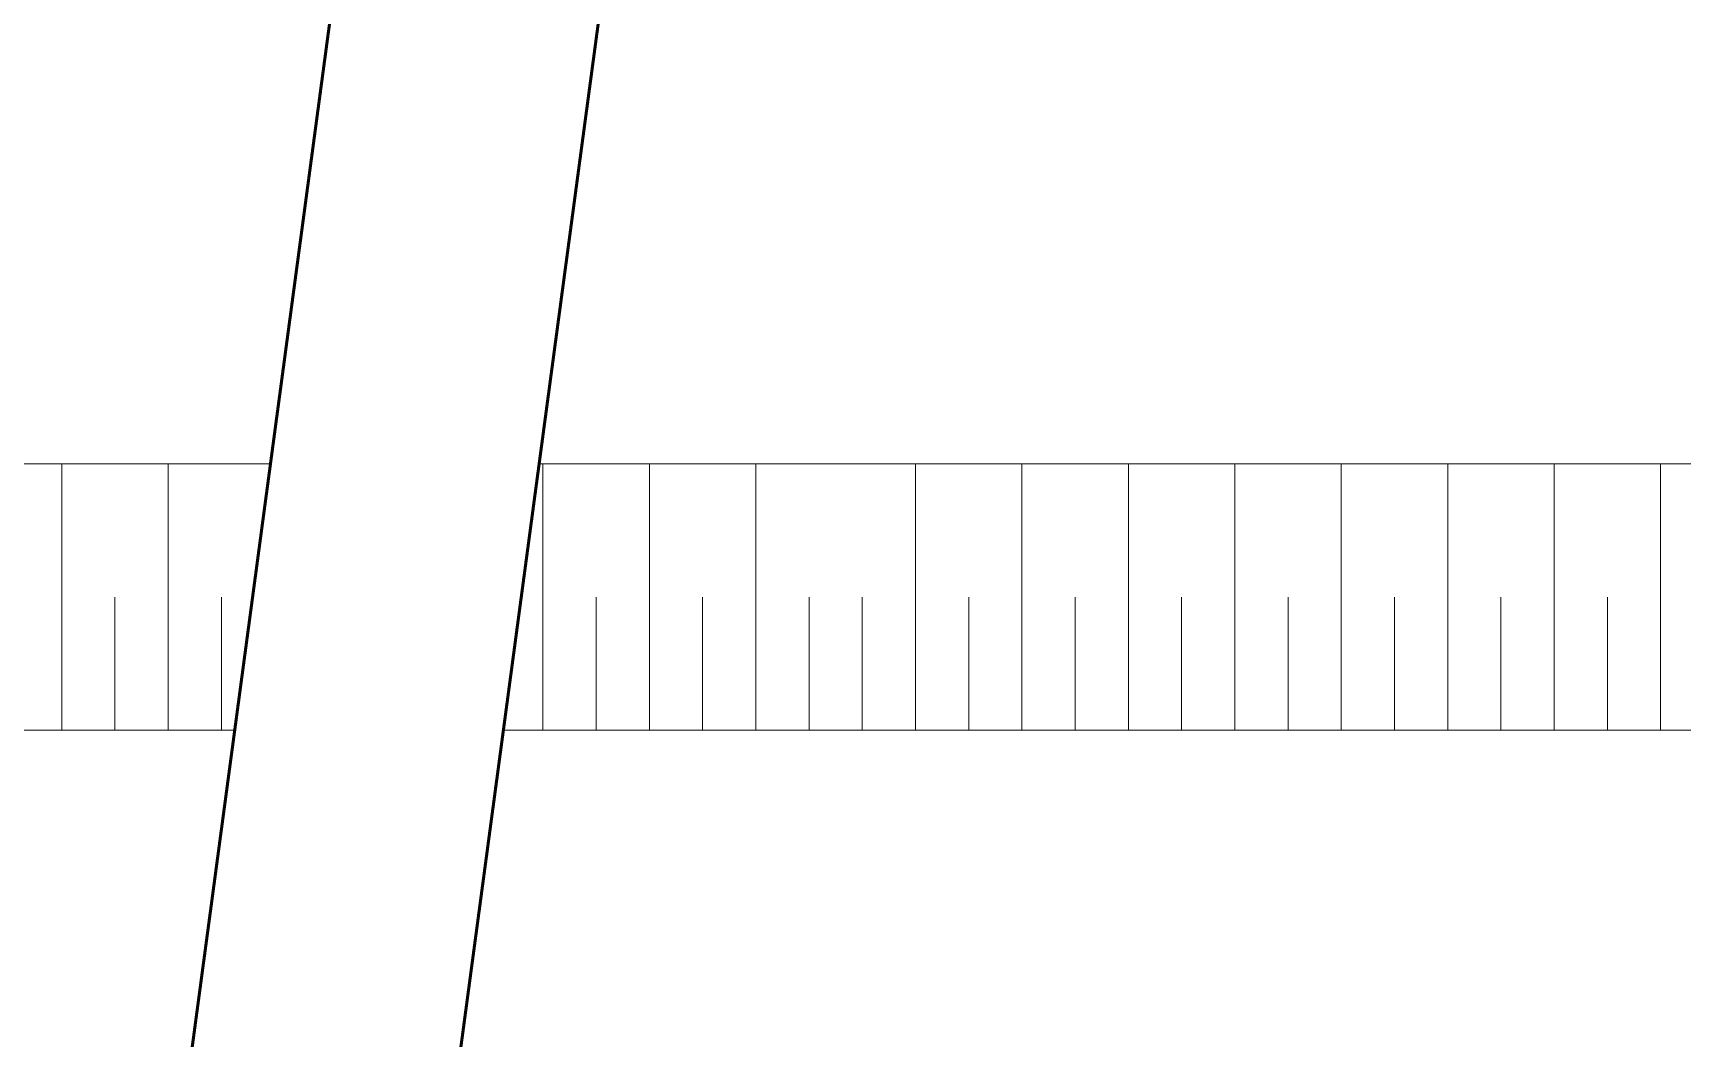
# Model space of a CAD drawing. Header units: inches. Extents: x 86328 to 235202, y 68629 to 184293.
# Drawn here: x 177821 to 184018, y 110518 to 114294 of the extents above; entities that cross this region are included whole.
import ezdxf

# ---------------------------------------------------------------- set-up
doc = ezdxf.new("R2010")
doc.units = ezdxf.units.IN
doc.header["$MEASUREMENT"] = 0
doc.layers.add('plan', color=8, linetype='Continuous', lineweight=0)

msp = doc.modelspace()

# ---------------------------------------------------------------- linework, layer by layer
at = {"layer": 'plan', "color": 8, "lineweight": 50}
for p, q in [((174759.9, 83205.5), (178982.1, 114675)), ((179991.1, 114675), (175432.2, 80696.7))]:
    msp.add_line(p, q, dxfattribs=at)
at = {"layer": 'plan', "color": 8}
for p, q in [((178713.8, 112674.7), (175946.3, 112674.7)), ((177929, 112674.7), (177929, 111674.7)), ((178329, 112674.7), (178329, 111674.7)), ((186337.6, 112674.7), (179722.7, 112674.7)), ((179737.6, 112674.7), (179737.6, 111674.7)), ((180137.6, 112674.7), (180137.6, 111674.7)), ((180537.6, 112674.7), (180537.6, 111674.7)), ((181137.6, 112674.7), (181137.6, 111674.7)), ((181537.6, 112674.7), (181537.6, 111674.7)), ((181937.6, 112674.7), (181937.6, 111674.7)), ((182337.6, 112674.7), (182337.6, 111674.7)), ((182737.6, 112674.7), (182737.6, 111674.7)), ((183137.6, 112674.7), (183137.6, 111674.7)), ((183537.6, 112674.7), (183537.6, 111674.7)), ((183937.6, 112674.7), (183937.6, 111674.7)), ((178129, 112174.7), (178129, 111674.7)), ((178529, 112174.7), (178529, 111674.7)), ((179937.6, 112174.7), (179937.6, 111674.7)), ((180337.6, 112174.7), (180337.6, 111674.7)), ((180737.6, 112174.7), (180737.6, 111674.7)), ((180937.6, 112174.7), (180937.6, 111674.7)), ((181337.6, 112174.7), (181337.6, 111674.7)), ((181737.6, 112174.7), (181737.6, 111674.7)), ((182137.6, 112174.7), (182137.6, 111674.7)), ((182537.6, 112174.7), (182537.6, 111674.7)), ((182937.6, 112174.7), (182937.6, 111674.7)), ((183337.6, 112174.7), (183337.6, 111674.7)), ((183737.6, 112174.7), (183737.6, 111674.7)), ((178579.6, 111674.7), (174946.3, 111674.7)), ((187337.6, 111674.7), (179588.5, 111674.7))]:
    msp.add_line(p, q, dxfattribs=at)

doc.saveas('drawing.dxf')
